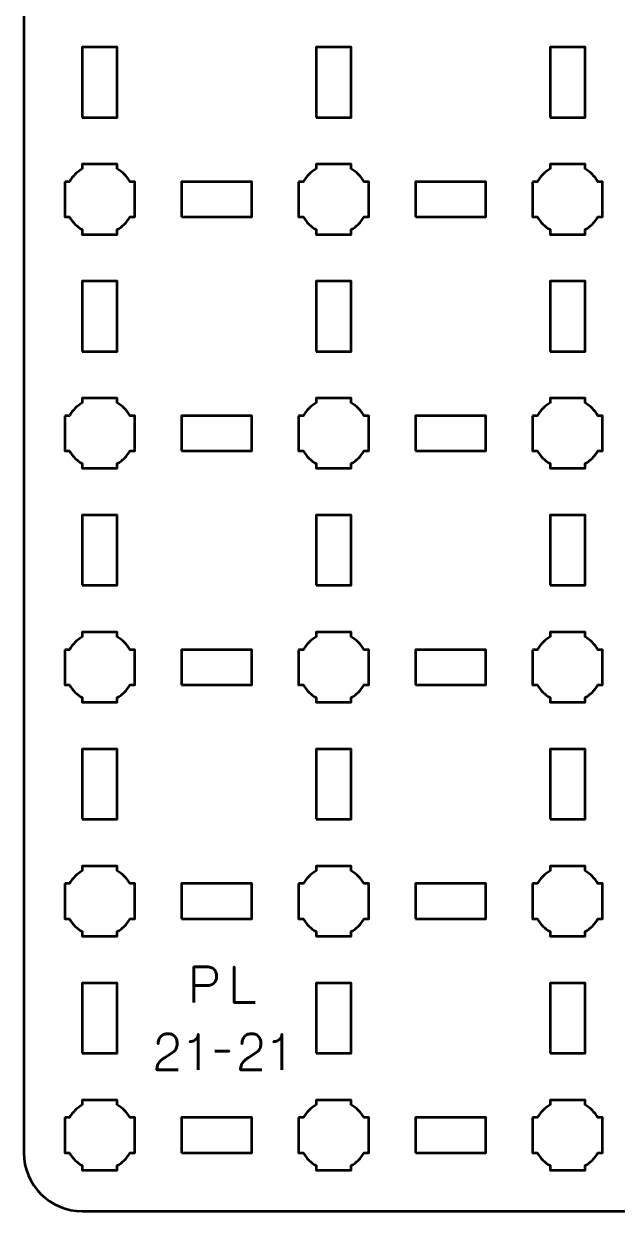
# Model space of a CAD drawing. Header units: centimetres. Extents: x -31.1 to 10.2, y -35.5 to 5.8.
# Drawn here: x -31.15 to -26.07, y -35.5 to -25.35 of the extents above; entities that cross this region are included whole.
import ezdxf

# ---------------------------------------------------------------- set-up
doc = ezdxf.new("R2010")
doc.units = ezdxf.units.CM
doc.header["$MEASUREMENT"] = 0
doc.layers.add('Layer 1', color=7, linetype='Continuous')

msp = doc.modelspace()

# ---------------------------------------------------------------- linework, layer by layer
at = {"layer": 'Layer 1', "color": 250, "lineweight": 53}
for points in [[(-30.65, -26.15), (-30.35, -26.15), (-30.35, -25.55), (-30.65, -25.55), (-30.65, -26.15)], [(-28.65, -26.15), (-28.35, -26.15), (-28.35, -25.55), (-28.65, -25.55), (-28.65, -26.15)], [(-26.65, -26.15), (-26.35, -26.15), (-26.35, -25.55), (-26.65, -25.55), (-26.65, -26.15)], [(-29.8, -27), (-29.2, -27), (-29.2, -26.7), (-29.8, -26.7), (-29.8, -27)], [(-27.8, -27), (-27.2, -27), (-27.2, -26.7), (-27.8, -26.7), (-27.8, -27)], [(-30.65, -28.15), (-30.35, -28.15), (-30.35, -27.55), (-30.65, -27.55), (-30.65, -28.15)], [(-28.65, -28.15), (-28.35, -28.15), (-28.35, -27.55), (-28.65, -27.55), (-28.65, -28.15)], [(-26.65, -28.15), (-26.35, -28.15), (-26.35, -27.55), (-26.65, -27.55), (-26.65, -28.15)], [(-29.8, -29), (-29.2, -29), (-29.2, -28.7), (-29.8, -28.7), (-29.8, -29)], [(-27.8, -29), (-27.2, -29), (-27.2, -28.7), (-27.8, -28.7), (-27.8, -29)], [(-30.65, -30.15), (-30.35, -30.15), (-30.35, -29.55), (-30.65, -29.55), (-30.65, -30.15)], [(-28.65, -30.15), (-28.35, -30.15), (-28.35, -29.55), (-28.65, -29.55), (-28.65, -30.15)], [(-26.65, -30.15), (-26.35, -30.15), (-26.35, -29.55), (-26.65, -29.55), (-26.65, -30.15)], [(-29.8, -31), (-29.2, -31), (-29.2, -30.7), (-29.8, -30.7), (-29.8, -31)], [(-27.8, -31), (-27.2, -31), (-27.2, -30.7), (-27.8, -30.7), (-27.8, -31)], [(-30.65, -32.15), (-30.35, -32.15), (-30.35, -31.55), (-30.65, -31.55), (-30.65, -32.15)], [(-28.65, -32.15), (-28.35, -32.15), (-28.35, -31.55), (-28.65, -31.55), (-28.65, -32.15)], [(-26.65, -32.15), (-26.35, -32.15), (-26.35, -31.55), (-26.65, -31.55), (-26.65, -32.15)], [(-29.8, -33), (-29.2, -33), (-29.2, -32.7), (-29.8, -32.7), (-29.8, -33)], [(-27.8, -33), (-27.2, -33), (-27.2, -32.7), (-27.8, -32.7), (-27.8, -33)], [(-30.65, -34.15), (-30.35, -34.15), (-30.35, -33.55), (-30.65, -33.55), (-30.65, -34.15)], [(-28.65, -34.15), (-28.35, -34.15), (-28.35, -33.55), (-28.65, -33.55), (-28.65, -34.15)], [(-26.65, -34.15), (-26.35, -34.15), (-26.35, -33.55), (-26.65, -33.55), (-26.65, -34.15)], [(-29.8, -35), (-29.2, -35), (-29.2, -34.7), (-29.8, -34.7), (-29.8, -35)], [(-27.8, -35), (-27.2, -35), (-27.2, -34.7), (-27.8, -34.7), (-27.8, -35)]]:
    msp.add_lwpolyline(points, close=True, dxfattribs=at)
msp.add_open_spline([(-31.15, -35), (-31.15, -35), (-31.15, 5.3), (-31.15, 5.3), (-31.15, 5.3), (-31.15, 5.57609), (-30.92609, 5.8), (-30.65, 5.8), (-30.65, 5.8), (-30.65, 5.8), (9.65, 5.8), (9.65, 5.8), (9.65, 5.8), (9.92609, 5.8), (10.15, 5.57609), (10.15, 5.3), (10.15, 5.3), (10.15, 5.3), (10.15, -35), (10.15, -35), (10.15, -35), (10.15, -35.27609), (9.92609, -35.5), (9.65, -35.5), (9.65, -35.5), (9.65, -35.5), (-30.65, -35.5), (-30.65, -35.5), (-30.65, -35.5), (-30.92609, -35.5), (-31.15, -35.27609), (-31.15, -35)], degree=3, knots=[0, 0, 0, 0, 0.125, 0.125, 0.125, 0.125, 0.25, 0.25, 0.25, 0.25, 0.375, 0.375, 0.375, 0.375, 0.5, 0.5, 0.5, 0.5, 0.625, 0.625, 0.625, 0.625, 0.75, 0.75, 0.75, 0.75, 0.875, 0.875, 0.875, 0.875, 1, 1, 1, 1], dxfattribs=at)
at = {"layer": 'Layer 1', "lineweight": 53}
for points in [[(-30.8, -26.7), (-30.8, -26.7), (-30.75985, -26.7), (-30.75985, -26.7), (-30.75985, -26.7), (-30.7335, -26.65447), (-30.69553, -26.6165), (-30.65, -26.59015), (-30.65, -26.59015), (-30.65, -26.59015), (-30.65, -26.55), (-30.65, -26.55), (-30.65, -26.55), (-30.65, -26.55), (-30.5, -26.55), (-30.5, -26.55), (-30.5, -26.55), (-30.5, -26.55), (-30.35, -26.55), (-30.35, -26.55), (-30.35, -26.55), (-30.35, -26.55), (-30.35, -26.59015), (-30.35, -26.59015), (-30.35, -26.59015), (-30.30447, -26.6165), (-30.2665, -26.65447), (-30.24015, -26.7), (-30.24015, -26.7), (-30.24015, -26.7), (-30.2, -26.7), (-30.2, -26.7), (-30.2, -26.7), (-30.2, -26.7), (-30.2, -26.85), (-30.2, -26.85), (-30.2, -26.85), (-30.2, -26.85), (-30.2, -27), (-30.2, -27), (-30.2, -27), (-30.2, -27), (-30.24015, -27), (-30.24015, -27), (-30.24015, -27), (-30.2665, -27.04553), (-30.30447, -27.0835), (-30.35, -27.10985), (-30.35, -27.10985), (-30.35, -27.10985), (-30.35, -27.15), (-30.35, -27.15), (-30.35, -27.15), (-30.35, -27.15), (-30.5, -27.15), (-30.5, -27.15), (-30.5, -27.15), (-30.5, -27.15), (-30.65, -27.15), (-30.65, -27.15), (-30.65, -27.15), (-30.65, -27.15), (-30.65, -27.10985), (-30.65, -27.10985), (-30.65, -27.10985), (-30.69553, -27.0835), (-30.7335, -27.04553), (-30.75985, -27), (-30.75985, -27), (-30.75985, -27), (-30.8, -27), (-30.8, -27), (-30.8, -27), (-30.8, -27), (-30.8, -26.85), (-30.8, -26.85), (-30.8, -26.85), (-30.8, -26.85), (-30.8, -26.7), (-30.8, -26.7)], [(-28.8, -26.7), (-28.8, -26.7), (-28.75985, -26.7), (-28.75985, -26.7), (-28.75985, -26.7), (-28.7335, -26.65447), (-28.69553, -26.6165), (-28.65, -26.59015), (-28.65, -26.59015), (-28.65, -26.59015), (-28.65, -26.55), (-28.65, -26.55), (-28.65, -26.55), (-28.65, -26.55), (-28.5, -26.55), (-28.5, -26.55), (-28.5, -26.55), (-28.5, -26.55), (-28.35, -26.55), (-28.35, -26.55), (-28.35, -26.55), (-28.35, -26.55), (-28.35, -26.59015), (-28.35, -26.59015), (-28.35, -26.59015), (-28.30447, -26.6165), (-28.2665, -26.65447), (-28.24015, -26.7), (-28.24015, -26.7), (-28.24015, -26.7), (-28.2, -26.7), (-28.2, -26.7), (-28.2, -26.7), (-28.2, -26.7), (-28.2, -26.85), (-28.2, -26.85), (-28.2, -26.85), (-28.2, -26.85), (-28.2, -27), (-28.2, -27), (-28.2, -27), (-28.2, -27), (-28.24015, -27), (-28.24015, -27), (-28.24015, -27), (-28.2665, -27.04553), (-28.30447, -27.0835), (-28.35, -27.10985), (-28.35, -27.10985), (-28.35, -27.10985), (-28.35, -27.15), (-28.35, -27.15), (-28.35, -27.15), (-28.35, -27.15), (-28.5, -27.15), (-28.5, -27.15), (-28.5, -27.15), (-28.5, -27.15), (-28.65, -27.15), (-28.65, -27.15), (-28.65, -27.15), (-28.65, -27.15), (-28.65, -27.10985), (-28.65, -27.10985), (-28.65, -27.10985), (-28.69553, -27.0835), (-28.7335, -27.04553), (-28.75985, -27), (-28.75985, -27), (-28.75985, -27), (-28.8, -27), (-28.8, -27), (-28.8, -27), (-28.8, -27), (-28.8, -26.85), (-28.8, -26.85), (-28.8, -26.85), (-28.8, -26.85), (-28.8, -26.7), (-28.8, -26.7)], [(-26.8, -26.7), (-26.8, -26.7), (-26.75985, -26.7), (-26.75985, -26.7), (-26.75985, -26.7), (-26.7335, -26.65447), (-26.69553, -26.6165), (-26.65, -26.59015), (-26.65, -26.59015), (-26.65, -26.59015), (-26.65, -26.55), (-26.65, -26.55), (-26.65, -26.55), (-26.65, -26.55), (-26.5, -26.55), (-26.5, -26.55), (-26.5, -26.55), (-26.5, -26.55), (-26.35, -26.55), (-26.35, -26.55), (-26.35, -26.55), (-26.35, -26.55), (-26.35, -26.59015), (-26.35, -26.59015), (-26.35, -26.59015), (-26.30447, -26.6165), (-26.2665, -26.65447), (-26.24015, -26.7), (-26.24015, -26.7), (-26.24015, -26.7), (-26.2, -26.7), (-26.2, -26.7), (-26.2, -26.7), (-26.2, -26.7), (-26.2, -26.85), (-26.2, -26.85), (-26.2, -26.85), (-26.2, -26.85), (-26.2, -27), (-26.2, -27), (-26.2, -27), (-26.2, -27), (-26.24015, -27), (-26.24015, -27), (-26.24015, -27), (-26.2665, -27.04553), (-26.30447, -27.0835), (-26.35, -27.10985), (-26.35, -27.10985), (-26.35, -27.10985), (-26.35, -27.15), (-26.35, -27.15), (-26.35, -27.15), (-26.35, -27.15), (-26.5, -27.15), (-26.5, -27.15), (-26.5, -27.15), (-26.5, -27.15), (-26.65, -27.15), (-26.65, -27.15), (-26.65, -27.15), (-26.65, -27.15), (-26.65, -27.10985), (-26.65, -27.10985), (-26.65, -27.10985), (-26.69553, -27.0835), (-26.7335, -27.04553), (-26.75985, -27), (-26.75985, -27), (-26.75985, -27), (-26.8, -27), (-26.8, -27), (-26.8, -27), (-26.8, -27), (-26.8, -26.85), (-26.8, -26.85), (-26.8, -26.85), (-26.8, -26.85), (-26.8, -26.7), (-26.8, -26.7)], [(-30.8, -28.7), (-30.8, -28.7), (-30.75985, -28.7), (-30.75985, -28.7), (-30.75985, -28.7), (-30.7335, -28.65447), (-30.69553, -28.6165), (-30.65, -28.59015), (-30.65, -28.59015), (-30.65, -28.59015), (-30.65, -28.55), (-30.65, -28.55), (-30.65, -28.55), (-30.65, -28.55), (-30.5, -28.55), (-30.5, -28.55), (-30.5, -28.55), (-30.5, -28.55), (-30.35, -28.55), (-30.35, -28.55), (-30.35, -28.55), (-30.35, -28.55), (-30.35, -28.59015), (-30.35, -28.59015), (-30.35, -28.59015), (-30.30447, -28.6165), (-30.2665, -28.65447), (-30.24015, -28.7), (-30.24015, -28.7), (-30.24015, -28.7), (-30.2, -28.7), (-30.2, -28.7), (-30.2, -28.7), (-30.2, -28.7), (-30.2, -28.85), (-30.2, -28.85), (-30.2, -28.85), (-30.2, -28.85), (-30.2, -29), (-30.2, -29), (-30.2, -29), (-30.2, -29), (-30.24015, -29), (-30.24015, -29), (-30.24015, -29), (-30.2665, -29.04553), (-30.30447, -29.0835), (-30.35, -29.10985), (-30.35, -29.10985), (-30.35, -29.10985), (-30.35, -29.15), (-30.35, -29.15), (-30.35, -29.15), (-30.35, -29.15), (-30.5, -29.15), (-30.5, -29.15), (-30.5, -29.15), (-30.5, -29.15), (-30.65, -29.15), (-30.65, -29.15), (-30.65, -29.15), (-30.65, -29.15), (-30.65, -29.10985), (-30.65, -29.10985), (-30.65, -29.10985), (-30.69553, -29.0835), (-30.7335, -29.04553), (-30.75985, -29), (-30.75985, -29), (-30.75985, -29), (-30.8, -29), (-30.8, -29), (-30.8, -29), (-30.8, -29), (-30.8, -28.85), (-30.8, -28.85), (-30.8, -28.85), (-30.8, -28.85), (-30.8, -28.7), (-30.8, -28.7)], [(-28.8, -28.7), (-28.8, -28.7), (-28.75985, -28.7), (-28.75985, -28.7), (-28.75985, -28.7), (-28.7335, -28.65447), (-28.69553, -28.6165), (-28.65, -28.59015), (-28.65, -28.59015), (-28.65, -28.59015), (-28.65, -28.55), (-28.65, -28.55), (-28.65, -28.55), (-28.65, -28.55), (-28.5, -28.55), (-28.5, -28.55), (-28.5, -28.55), (-28.5, -28.55), (-28.35, -28.55), (-28.35, -28.55), (-28.35, -28.55), (-28.35, -28.55), (-28.35, -28.59015), (-28.35, -28.59015), (-28.35, -28.59015), (-28.30447, -28.6165), (-28.2665, -28.65447), (-28.24015, -28.7), (-28.24015, -28.7), (-28.24015, -28.7), (-28.2, -28.7), (-28.2, -28.7), (-28.2, -28.7), (-28.2, -28.7), (-28.2, -28.85), (-28.2, -28.85), (-28.2, -28.85), (-28.2, -28.85), (-28.2, -29), (-28.2, -29), (-28.2, -29), (-28.2, -29), (-28.24015, -29), (-28.24015, -29), (-28.24015, -29), (-28.2665, -29.04553), (-28.30447, -29.0835), (-28.35, -29.10985), (-28.35, -29.10985), (-28.35, -29.10985), (-28.35, -29.15), (-28.35, -29.15), (-28.35, -29.15), (-28.35, -29.15), (-28.5, -29.15), (-28.5, -29.15), (-28.5, -29.15), (-28.5, -29.15), (-28.65, -29.15), (-28.65, -29.15), (-28.65, -29.15), (-28.65, -29.15), (-28.65, -29.10985), (-28.65, -29.10985), (-28.65, -29.10985), (-28.69553, -29.0835), (-28.7335, -29.04553), (-28.75985, -29), (-28.75985, -29), (-28.75985, -29), (-28.8, -29), (-28.8, -29), (-28.8, -29), (-28.8, -29), (-28.8, -28.85), (-28.8, -28.85), (-28.8, -28.85), (-28.8, -28.85), (-28.8, -28.7), (-28.8, -28.7)], [(-26.8, -28.7), (-26.8, -28.7), (-26.75985, -28.7), (-26.75985, -28.7), (-26.75985, -28.7), (-26.7335, -28.65447), (-26.69553, -28.6165), (-26.65, -28.59015), (-26.65, -28.59015), (-26.65, -28.59015), (-26.65, -28.55), (-26.65, -28.55), (-26.65, -28.55), (-26.65, -28.55), (-26.5, -28.55), (-26.5, -28.55), (-26.5, -28.55), (-26.5, -28.55), (-26.35, -28.55), (-26.35, -28.55), (-26.35, -28.55), (-26.35, -28.55), (-26.35, -28.59015), (-26.35, -28.59015), (-26.35, -28.59015), (-26.30447, -28.6165), (-26.2665, -28.65447), (-26.24015, -28.7), (-26.24015, -28.7), (-26.24015, -28.7), (-26.2, -28.7), (-26.2, -28.7), (-26.2, -28.7), (-26.2, -28.7), (-26.2, -28.85), (-26.2, -28.85), (-26.2, -28.85), (-26.2, -28.85), (-26.2, -29), (-26.2, -29), (-26.2, -29), (-26.2, -29), (-26.24015, -29), (-26.24015, -29), (-26.24015, -29), (-26.2665, -29.04553), (-26.30447, -29.0835), (-26.35, -29.10985), (-26.35, -29.10985), (-26.35, -29.10985), (-26.35, -29.15), (-26.35, -29.15), (-26.35, -29.15), (-26.35, -29.15), (-26.5, -29.15), (-26.5, -29.15), (-26.5, -29.15), (-26.5, -29.15), (-26.65, -29.15), (-26.65, -29.15), (-26.65, -29.15), (-26.65, -29.15), (-26.65, -29.10985), (-26.65, -29.10985), (-26.65, -29.10985), (-26.69553, -29.0835), (-26.7335, -29.04553), (-26.75985, -29), (-26.75985, -29), (-26.75985, -29), (-26.8, -29), (-26.8, -29), (-26.8, -29), (-26.8, -29), (-26.8, -28.85), (-26.8, -28.85), (-26.8, -28.85), (-26.8, -28.85), (-26.8, -28.7), (-26.8, -28.7)], [(-30.8, -30.7), (-30.8, -30.7), (-30.75985, -30.7), (-30.75985, -30.7), (-30.75985, -30.7), (-30.7335, -30.65447), (-30.69553, -30.6165), (-30.65, -30.59015), (-30.65, -30.59015), (-30.65, -30.59015), (-30.65, -30.55), (-30.65, -30.55), (-30.65, -30.55), (-30.65, -30.55), (-30.5, -30.55), (-30.5, -30.55), (-30.5, -30.55), (-30.5, -30.55), (-30.35, -30.55), (-30.35, -30.55), (-30.35, -30.55), (-30.35, -30.55), (-30.35, -30.59015), (-30.35, -30.59015), (-30.35, -30.59015), (-30.30447, -30.6165), (-30.2665, -30.65447), (-30.24015, -30.7), (-30.24015, -30.7), (-30.24015, -30.7), (-30.2, -30.7), (-30.2, -30.7), (-30.2, -30.7), (-30.2, -30.7), (-30.2, -30.85), (-30.2, -30.85), (-30.2, -30.85), (-30.2, -30.85), (-30.2, -31), (-30.2, -31), (-30.2, -31), (-30.2, -31), (-30.24015, -31), (-30.24015, -31), (-30.24015, -31), (-30.2665, -31.04553), (-30.30447, -31.0835), (-30.35, -31.10985), (-30.35, -31.10985), (-30.35, -31.10985), (-30.35, -31.15), (-30.35, -31.15), (-30.35, -31.15), (-30.35, -31.15), (-30.5, -31.15), (-30.5, -31.15), (-30.5, -31.15), (-30.5, -31.15), (-30.65, -31.15), (-30.65, -31.15), (-30.65, -31.15), (-30.65, -31.15), (-30.65, -31.10985), (-30.65, -31.10985), (-30.65, -31.10985), (-30.69553, -31.0835), (-30.7335, -31.04553), (-30.75985, -31), (-30.75985, -31), (-30.75985, -31), (-30.8, -31), (-30.8, -31), (-30.8, -31), (-30.8, -31), (-30.8, -30.85), (-30.8, -30.85), (-30.8, -30.85), (-30.8, -30.85), (-30.8, -30.7), (-30.8, -30.7)], [(-28.8, -30.7), (-28.8, -30.7), (-28.75985, -30.7), (-28.75985, -30.7), (-28.75985, -30.7), (-28.7335, -30.65447), (-28.69553, -30.6165), (-28.65, -30.59015), (-28.65, -30.59015), (-28.65, -30.59015), (-28.65, -30.55), (-28.65, -30.55), (-28.65, -30.55), (-28.65, -30.55), (-28.5, -30.55), (-28.5, -30.55), (-28.5, -30.55), (-28.5, -30.55), (-28.35, -30.55), (-28.35, -30.55), (-28.35, -30.55), (-28.35, -30.55), (-28.35, -30.59015), (-28.35, -30.59015), (-28.35, -30.59015), (-28.30447, -30.6165), (-28.2665, -30.65447), (-28.24015, -30.7), (-28.24015, -30.7), (-28.24015, -30.7), (-28.2, -30.7), (-28.2, -30.7), (-28.2, -30.7), (-28.2, -30.7), (-28.2, -30.85), (-28.2, -30.85), (-28.2, -30.85), (-28.2, -30.85), (-28.2, -31), (-28.2, -31), (-28.2, -31), (-28.2, -31), (-28.24015, -31), (-28.24015, -31), (-28.24015, -31), (-28.2665, -31.04553), (-28.30447, -31.0835), (-28.35, -31.10985), (-28.35, -31.10985), (-28.35, -31.10985), (-28.35, -31.15), (-28.35, -31.15), (-28.35, -31.15), (-28.35, -31.15), (-28.5, -31.15), (-28.5, -31.15), (-28.5, -31.15), (-28.5, -31.15), (-28.65, -31.15), (-28.65, -31.15), (-28.65, -31.15), (-28.65, -31.15), (-28.65, -31.10985), (-28.65, -31.10985), (-28.65, -31.10985), (-28.69553, -31.0835), (-28.7335, -31.04553), (-28.75985, -31), (-28.75985, -31), (-28.75985, -31), (-28.8, -31), (-28.8, -31), (-28.8, -31), (-28.8, -31), (-28.8, -30.85), (-28.8, -30.85), (-28.8, -30.85), (-28.8, -30.85), (-28.8, -30.7), (-28.8, -30.7)], [(-26.8, -30.7), (-26.8, -30.7), (-26.75985, -30.7), (-26.75985, -30.7), (-26.75985, -30.7), (-26.7335, -30.65447), (-26.69553, -30.6165), (-26.65, -30.59015), (-26.65, -30.59015), (-26.65, -30.59015), (-26.65, -30.55), (-26.65, -30.55), (-26.65, -30.55), (-26.65, -30.55), (-26.5, -30.55), (-26.5, -30.55), (-26.5, -30.55), (-26.5, -30.55), (-26.35, -30.55), (-26.35, -30.55), (-26.35, -30.55), (-26.35, -30.55), (-26.35, -30.59015), (-26.35, -30.59015), (-26.35, -30.59015), (-26.30447, -30.6165), (-26.2665, -30.65447), (-26.24015, -30.7), (-26.24015, -30.7), (-26.24015, -30.7), (-26.2, -30.7), (-26.2, -30.7), (-26.2, -30.7), (-26.2, -30.7), (-26.2, -30.85), (-26.2, -30.85), (-26.2, -30.85), (-26.2, -30.85), (-26.2, -31), (-26.2, -31), (-26.2, -31), (-26.2, -31), (-26.24015, -31), (-26.24015, -31), (-26.24015, -31), (-26.2665, -31.04553), (-26.30447, -31.0835), (-26.35, -31.10985), (-26.35, -31.10985), (-26.35, -31.10985), (-26.35, -31.15), (-26.35, -31.15), (-26.35, -31.15), (-26.35, -31.15), (-26.5, -31.15), (-26.5, -31.15), (-26.5, -31.15), (-26.5, -31.15), (-26.65, -31.15), (-26.65, -31.15), (-26.65, -31.15), (-26.65, -31.15), (-26.65, -31.10985), (-26.65, -31.10985), (-26.65, -31.10985), (-26.69553, -31.0835), (-26.7335, -31.04553), (-26.75985, -31), (-26.75985, -31), (-26.75985, -31), (-26.8, -31), (-26.8, -31), (-26.8, -31), (-26.8, -31), (-26.8, -30.85), (-26.8, -30.85), (-26.8, -30.85), (-26.8, -30.85), (-26.8, -30.7), (-26.8, -30.7)], [(-30.8, -32.7), (-30.8, -32.7), (-30.75985, -32.7), (-30.75985, -32.7), (-30.75985, -32.7), (-30.7335, -32.65447), (-30.69553, -32.6165), (-30.65, -32.59015), (-30.65, -32.59015), (-30.65, -32.59015), (-30.65, -32.55), (-30.65, -32.55), (-30.65, -32.55), (-30.65, -32.55), (-30.5, -32.55), (-30.5, -32.55), (-30.5, -32.55), (-30.5, -32.55), (-30.35, -32.55), (-30.35, -32.55), (-30.35, -32.55), (-30.35, -32.55), (-30.35, -32.59015), (-30.35, -32.59015), (-30.35, -32.59015), (-30.30447, -32.6165), (-30.2665, -32.65447), (-30.24015, -32.7), (-30.24015, -32.7), (-30.24015, -32.7), (-30.2, -32.7), (-30.2, -32.7), (-30.2, -32.7), (-30.2, -32.7), (-30.2, -32.85), (-30.2, -32.85), (-30.2, -32.85), (-30.2, -32.85), (-30.2, -33), (-30.2, -33), (-30.2, -33), (-30.2, -33), (-30.24015, -33), (-30.24015, -33), (-30.24015, -33), (-30.2665, -33.04553), (-30.30447, -33.0835), (-30.35, -33.10985), (-30.35, -33.10985), (-30.35, -33.10985), (-30.35, -33.15), (-30.35, -33.15), (-30.35, -33.15), (-30.35, -33.15), (-30.5, -33.15), (-30.5, -33.15), (-30.5, -33.15), (-30.5, -33.15), (-30.65, -33.15), (-30.65, -33.15), (-30.65, -33.15), (-30.65, -33.15), (-30.65, -33.10985), (-30.65, -33.10985), (-30.65, -33.10985), (-30.69553, -33.0835), (-30.7335, -33.04553), (-30.75985, -33), (-30.75985, -33), (-30.75985, -33), (-30.8, -33), (-30.8, -33), (-30.8, -33), (-30.8, -33), (-30.8, -32.85), (-30.8, -32.85), (-30.8, -32.85), (-30.8, -32.85), (-30.8, -32.7), (-30.8, -32.7)], [(-28.8, -32.7), (-28.8, -32.7), (-28.75985, -32.7), (-28.75985, -32.7), (-28.75985, -32.7), (-28.7335, -32.65447), (-28.69553, -32.6165), (-28.65, -32.59015), (-28.65, -32.59015), (-28.65, -32.59015), (-28.65, -32.55), (-28.65, -32.55), (-28.65, -32.55), (-28.65, -32.55), (-28.5, -32.55), (-28.5, -32.55), (-28.5, -32.55), (-28.5, -32.55), (-28.35, -32.55), (-28.35, -32.55), (-28.35, -32.55), (-28.35, -32.55), (-28.35, -32.59015), (-28.35, -32.59015), (-28.35, -32.59015), (-28.30447, -32.6165), (-28.2665, -32.65447), (-28.24015, -32.7), (-28.24015, -32.7), (-28.24015, -32.7), (-28.2, -32.7), (-28.2, -32.7), (-28.2, -32.7), (-28.2, -32.7), (-28.2, -32.85), (-28.2, -32.85), (-28.2, -32.85), (-28.2, -32.85), (-28.2, -33), (-28.2, -33), (-28.2, -33), (-28.2, -33), (-28.24015, -33), (-28.24015, -33), (-28.24015, -33), (-28.2665, -33.04553), (-28.30447, -33.0835), (-28.35, -33.10985), (-28.35, -33.10985), (-28.35, -33.10985), (-28.35, -33.15), (-28.35, -33.15), (-28.35, -33.15), (-28.35, -33.15), (-28.5, -33.15), (-28.5, -33.15), (-28.5, -33.15), (-28.5, -33.15), (-28.65, -33.15), (-28.65, -33.15), (-28.65, -33.15), (-28.65, -33.15), (-28.65, -33.10985), (-28.65, -33.10985), (-28.65, -33.10985), (-28.69553, -33.0835), (-28.7335, -33.04553), (-28.75985, -33), (-28.75985, -33), (-28.75985, -33), (-28.8, -33), (-28.8, -33), (-28.8, -33), (-28.8, -33), (-28.8, -32.85), (-28.8, -32.85), (-28.8, -32.85), (-28.8, -32.85), (-28.8, -32.7), (-28.8, -32.7)], [(-26.8, -32.7), (-26.8, -32.7), (-26.75985, -32.7), (-26.75985, -32.7), (-26.75985, -32.7), (-26.7335, -32.65447), (-26.69553, -32.6165), (-26.65, -32.59015), (-26.65, -32.59015), (-26.65, -32.59015), (-26.65, -32.55), (-26.65, -32.55), (-26.65, -32.55), (-26.65, -32.55), (-26.5, -32.55), (-26.5, -32.55), (-26.5, -32.55), (-26.5, -32.55), (-26.35, -32.55), (-26.35, -32.55), (-26.35, -32.55), (-26.35, -32.55), (-26.35, -32.59015), (-26.35, -32.59015), (-26.35, -32.59015), (-26.30447, -32.6165), (-26.2665, -32.65447), (-26.24015, -32.7), (-26.24015, -32.7), (-26.24015, -32.7), (-26.2, -32.7), (-26.2, -32.7), (-26.2, -32.7), (-26.2, -32.7), (-26.2, -32.85), (-26.2, -32.85), (-26.2, -32.85), (-26.2, -32.85), (-26.2, -33), (-26.2, -33), (-26.2, -33), (-26.2, -33), (-26.24015, -33), (-26.24015, -33), (-26.24015, -33), (-26.2665, -33.04553), (-26.30447, -33.0835), (-26.35, -33.10985), (-26.35, -33.10985), (-26.35, -33.10985), (-26.35, -33.15), (-26.35, -33.15), (-26.35, -33.15), (-26.35, -33.15), (-26.5, -33.15), (-26.5, -33.15), (-26.5, -33.15), (-26.5, -33.15), (-26.65, -33.15), (-26.65, -33.15), (-26.65, -33.15), (-26.65, -33.15), (-26.65, -33.10985), (-26.65, -33.10985), (-26.65, -33.10985), (-26.69553, -33.0835), (-26.7335, -33.04553), (-26.75985, -33), (-26.75985, -33), (-26.75985, -33), (-26.8, -33), (-26.8, -33), (-26.8, -33), (-26.8, -33), (-26.8, -32.85), (-26.8, -32.85), (-26.8, -32.85), (-26.8, -32.85), (-26.8, -32.7), (-26.8, -32.7)], [(-30.8, -34.7), (-30.8, -34.7), (-30.75985, -34.7), (-30.75985, -34.7), (-30.75985, -34.7), (-30.7335, -34.65447), (-30.69553, -34.6165), (-30.65, -34.59015), (-30.65, -34.59015), (-30.65, -34.59015), (-30.65, -34.55), (-30.65, -34.55), (-30.65, -34.55), (-30.65, -34.55), (-30.5, -34.55), (-30.5, -34.55), (-30.5, -34.55), (-30.5, -34.55), (-30.35, -34.55), (-30.35, -34.55), (-30.35, -34.55), (-30.35, -34.55), (-30.35, -34.59015), (-30.35, -34.59015), (-30.35, -34.59015), (-30.30447, -34.6165), (-30.2665, -34.65447), (-30.24015, -34.7), (-30.24015, -34.7), (-30.24015, -34.7), (-30.2, -34.7), (-30.2, -34.7), (-30.2, -34.7), (-30.2, -34.7), (-30.2, -34.85), (-30.2, -34.85), (-30.2, -34.85), (-30.2, -34.85), (-30.2, -35), (-30.2, -35), (-30.2, -35), (-30.2, -35), (-30.24015, -35), (-30.24015, -35), (-30.24015, -35), (-30.2665, -35.04553), (-30.30447, -35.0835), (-30.35, -35.10985), (-30.35, -35.10985), (-30.35, -35.10985), (-30.35, -35.15), (-30.35, -35.15), (-30.35, -35.15), (-30.35, -35.15), (-30.5, -35.15), (-30.5, -35.15), (-30.5, -35.15), (-30.5, -35.15), (-30.65, -35.15), (-30.65, -35.15), (-30.65, -35.15), (-30.65, -35.15), (-30.65, -35.10985), (-30.65, -35.10985), (-30.65, -35.10985), (-30.69553, -35.0835), (-30.7335, -35.04553), (-30.75985, -35), (-30.75985, -35), (-30.75985, -35), (-30.8, -35), (-30.8, -35), (-30.8, -35), (-30.8, -35), (-30.8, -34.85), (-30.8, -34.85), (-30.8, -34.85), (-30.8, -34.85), (-30.8, -34.7), (-30.8, -34.7)], [(-28.8, -34.7), (-28.8, -34.7), (-28.75985, -34.7), (-28.75985, -34.7), (-28.75985, -34.7), (-28.7335, -34.65447), (-28.69553, -34.6165), (-28.65, -34.59015), (-28.65, -34.59015), (-28.65, -34.59015), (-28.65, -34.55), (-28.65, -34.55), (-28.65, -34.55), (-28.65, -34.55), (-28.5, -34.55), (-28.5, -34.55), (-28.5, -34.55), (-28.5, -34.55), (-28.35, -34.55), (-28.35, -34.55), (-28.35, -34.55), (-28.35, -34.55), (-28.35, -34.59015), (-28.35, -34.59015), (-28.35, -34.59015), (-28.30447, -34.6165), (-28.2665, -34.65447), (-28.24015, -34.7), (-28.24015, -34.7), (-28.24015, -34.7), (-28.2, -34.7), (-28.2, -34.7), (-28.2, -34.7), (-28.2, -34.7), (-28.2, -34.85), (-28.2, -34.85), (-28.2, -34.85), (-28.2, -34.85), (-28.2, -35), (-28.2, -35), (-28.2, -35), (-28.2, -35), (-28.24015, -35), (-28.24015, -35), (-28.24015, -35), (-28.2665, -35.04553), (-28.30447, -35.0835), (-28.35, -35.10985), (-28.35, -35.10985), (-28.35, -35.10985), (-28.35, -35.15), (-28.35, -35.15), (-28.35, -35.15), (-28.35, -35.15), (-28.5, -35.15), (-28.5, -35.15), (-28.5, -35.15), (-28.5, -35.15), (-28.65, -35.15), (-28.65, -35.15), (-28.65, -35.15), (-28.65, -35.15), (-28.65, -35.10985), (-28.65, -35.10985), (-28.65, -35.10985), (-28.69553, -35.0835), (-28.7335, -35.04553), (-28.75985, -35), (-28.75985, -35), (-28.75985, -35), (-28.8, -35), (-28.8, -35), (-28.8, -35), (-28.8, -35), (-28.8, -34.85), (-28.8, -34.85), (-28.8, -34.85), (-28.8, -34.85), (-28.8, -34.7), (-28.8, -34.7)], [(-26.8, -34.7), (-26.8, -34.7), (-26.75985, -34.7), (-26.75985, -34.7), (-26.75985, -34.7), (-26.7335, -34.65447), (-26.69553, -34.6165), (-26.65, -34.59015), (-26.65, -34.59015), (-26.65, -34.59015), (-26.65, -34.55), (-26.65, -34.55), (-26.65, -34.55), (-26.65, -34.55), (-26.5, -34.55), (-26.5, -34.55), (-26.5, -34.55), (-26.5, -34.55), (-26.35, -34.55), (-26.35, -34.55), (-26.35, -34.55), (-26.35, -34.55), (-26.35, -34.59015), (-26.35, -34.59015), (-26.35, -34.59015), (-26.30447, -34.6165), (-26.2665, -34.65447), (-26.24015, -34.7), (-26.24015, -34.7), (-26.24015, -34.7), (-26.2, -34.7), (-26.2, -34.7), (-26.2, -34.7), (-26.2, -34.7), (-26.2, -34.85), (-26.2, -34.85), (-26.2, -34.85), (-26.2, -34.85), (-26.2, -35), (-26.2, -35), (-26.2, -35), (-26.2, -35), (-26.24015, -35), (-26.24015, -35), (-26.24015, -35), (-26.2665, -35.04553), (-26.30447, -35.0835), (-26.35, -35.10985), (-26.35, -35.10985), (-26.35, -35.10985), (-26.35, -35.15), (-26.35, -35.15), (-26.35, -35.15), (-26.35, -35.15), (-26.5, -35.15), (-26.5, -35.15), (-26.5, -35.15), (-26.5, -35.15), (-26.65, -35.15), (-26.65, -35.15), (-26.65, -35.15), (-26.65, -35.15), (-26.65, -35.10985), (-26.65, -35.10985), (-26.65, -35.10985), (-26.69553, -35.0835), (-26.7335, -35.04553), (-26.75985, -35), (-26.75985, -35), (-26.75985, -35), (-26.8, -35), (-26.8, -35), (-26.8, -35), (-26.8, -35), (-26.8, -34.85), (-26.8, -34.85), (-26.8, -34.85), (-26.8, -34.85), (-26.8, -34.7), (-26.8, -34.7)]]:
    msp.add_open_spline(points, degree=3, knots=[0, 0, 0, 0, 0.05, 0.05, 0.05, 0.05, 0.1, 0.1, 0.1, 0.1, 0.15, 0.15, 0.15, 0.15, 0.2, 0.2, 0.2, 0.2, 0.25, 0.25, 0.25, 0.25, 0.3, 0.3, 0.3, 0.3, 0.35, 0.35, 0.35, 0.35, 0.4, 0.4, 0.4, 0.4, 0.45, 0.45, 0.45, 0.45, 0.5, 0.5, 0.5, 0.5, 0.55, 0.55, 0.55, 0.55, 0.6, 0.6, 0.6, 0.6, 0.65, 0.65, 0.65, 0.65, 0.7, 0.7, 0.7, 0.7, 0.75, 0.75, 0.75, 0.75, 0.8, 0.8, 0.8, 0.8, 0.85, 0.85, 0.85, 0.85, 0.9, 0.9, 0.9, 0.9, 0.95, 0.95, 0.95, 0.95, 1, 1, 1, 1], dxfattribs=at)
at = {"layer": 'Layer 1', "color": 5, "lineweight": 53}
for points, knots in [([(-29.69642, -33.71494), (-29.69642, -33.71494), (-29.69642, -33.40972), (-29.69642, -33.40972), (-29.69642, -33.40972), (-29.69642, -33.40972), (-29.59905, -33.40972), (-29.59905, -33.40972), (-29.59905, -33.40972), (-29.57958, -33.40979), (-29.56357, -33.41198), (-29.55094, -33.41621), (-29.55094, -33.41621), (-29.53838, -33.42037), (-29.5285, -33.42616), (-29.52137, -33.4335), (-29.52137, -33.4335), (-29.51425, -33.44076), (-29.50917, -33.44909), (-29.50606, -33.45847), (-29.50606, -33.45847), (-29.50303, -33.46786), (-29.50127, -33.47766), (-29.50084, -33.48804), (-29.50084, -33.48804), (-29.50035, -33.49841), (-29.50155, -33.50857), (-29.50437, -33.51844), (-29.50437, -33.51844), (-29.50726, -33.52832), (-29.51213, -33.53728), (-29.51912, -33.54533), (-29.51912, -33.54533), (-29.52603, -33.55337), (-29.53541, -33.55979), (-29.5472, -33.56452), (-29.5472, -33.56452), (-29.55898, -33.56931), (-29.57358, -33.57171), (-29.59101, -33.57185), (-29.59101, -33.57185), (-29.59101, -33.57185), (-29.69642, -33.57185), (-29.69642, -33.57185), (-29.69642, -33.57185), (-29.69642, -33.57185), (-29.59101, -33.57185), (-29.59101, -33.57185), (-29.59101, -33.57185), (-29.57394, -33.57171), (-29.55947, -33.56931), (-29.54776, -33.56452), (-29.54776, -33.56452), (-29.53598, -33.55979), (-29.52659, -33.55337), (-29.51954, -33.54533), (-29.51954, -33.54533), (-29.51255, -33.53728), (-29.50754, -33.52832), (-29.50458, -33.51844), (-29.50458, -33.51844), (-29.50162, -33.50857), (-29.50035, -33.49841), (-29.50084, -33.48804), (-29.50084, -33.48804), (-29.50127, -33.47766), (-29.50303, -33.46786), (-29.5062, -33.45847), (-29.5062, -33.45847), (-29.50931, -33.44909), (-29.51453, -33.44076), (-29.52166, -33.4335), (-29.52166, -33.4335), (-29.52885, -33.42616), (-29.53873, -33.42037), (-29.55129, -33.41621), (-29.55129, -33.41621), (-29.56392, -33.41198), (-29.57979, -33.40979), (-29.59905, -33.40972), (-29.59905, -33.40972), (-29.59905, -33.40972), (-29.69642, -33.40972), (-29.69642, -33.40972), (-29.69642, -33.40972), (-29.69642, -33.40972), (-29.69642, -33.71494), (-29.69642, -33.71494)], [0, 0, 0, 0, 0.04545455, 0.04545455, 0.04545455, 0.04545455, 0.09090909, 0.09090909, 0.09090909, 0.09090909, 0.13636364, 0.13636364, 0.13636364, 0.13636364, 0.18181818, 0.18181818, 0.18181818, 0.18181818, 0.22727273, 0.22727273, 0.22727273, 0.22727273, 0.27272727, 0.27272727, 0.27272727, 0.27272727, 0.31818182, 0.31818182, 0.31818182, 0.31818182, 0.36363636, 0.36363636, 0.36363636, 0.36363636, 0.40909091, 0.40909091, 0.40909091, 0.40909091, 0.45454545, 0.45454545, 0.45454545, 0.45454545, 0.5, 0.5, 0.5, 0.5, 0.54545455, 0.54545455, 0.54545455, 0.54545455, 0.59090909, 0.59090909, 0.59090909, 0.59090909, 0.63636364, 0.63636364, 0.63636364, 0.63636364, 0.68181818, 0.68181818, 0.68181818, 0.68181818, 0.72727273, 0.72727273, 0.72727273, 0.72727273, 0.77272727, 0.77272727, 0.77272727, 0.77272727, 0.81818182, 0.81818182, 0.81818182, 0.81818182, 0.86363636, 0.86363636, 0.86363636, 0.86363636, 0.90909091, 0.90909091, 0.90909091, 0.90909091, 0.95454545, 0.95454545, 0.95454545, 0.95454545, 1, 1, 1, 1]), ([(-29.17192, -33.71494), (-29.17192, -33.71494), (-29.35014, -33.71494), (-29.35014, -33.71494), (-29.35014, -33.71494), (-29.35014, -33.71494), (-29.35014, -33.40972), (-29.35014, -33.40972), (-29.35014, -33.40972), (-29.35014, -33.40972), (-29.35014, -33.71494), (-29.35014, -33.71494), (-29.35014, -33.71494), (-29.35014, -33.71494), (-29.17192, -33.71494), (-29.17192, -33.71494)], [0, 0, 0, 0, 0.25, 0.25, 0.25, 0.25, 0.5, 0.5, 0.5, 0.5, 0.75, 0.75, 0.75, 0.75, 1, 1, 1, 1]), ([(-29.83019, -34.29025), (-29.83019, -34.29025), (-30.0118, -34.29025), (-30.0118, -34.29025), (-30.0118, -34.29025), (-30.01145, -34.27797), (-30.0099, -34.26711), (-30.00728, -34.25779), (-30.00728, -34.25779), (-30.0046, -34.24848), (-30.00101, -34.2403), (-29.99656, -34.23324), (-29.99656, -34.23324), (-29.99204, -34.22619), (-29.98689, -34.21991), (-29.98104, -34.2144), (-29.98104, -34.2144), (-29.97518, -34.20883), (-29.9689, -34.20375), (-29.96213, -34.19895), (-29.96213, -34.19895), (-29.95536, -34.19422), (-29.94837, -34.1895), (-29.9411, -34.18484), (-29.9411, -34.18484), (-29.9411, -34.18484), (-29.86871, -34.13658), (-29.86871, -34.13658), (-29.86871, -34.13658), (-29.86131, -34.13136), (-29.85552, -34.12565), (-29.85143, -34.11951), (-29.85143, -34.11951), (-29.84727, -34.11337), (-29.84437, -34.10688), (-29.84261, -34.10003), (-29.84261, -34.10003), (-29.84092, -34.09326), (-29.83986, -34.08628), (-29.83951, -34.07922), (-29.83951, -34.07922), (-29.83915, -34.07209), (-29.83901, -34.06497), (-29.83908, -34.05784), (-29.83908, -34.05784), (-29.83908, -34.05199), (-29.83986, -34.04571), (-29.84141, -34.03893), (-29.84141, -34.03893), (-29.84303, -34.03223), (-29.84557, -34.02553), (-29.84917, -34.0189), (-29.84917, -34.0189), (-29.85277, -34.01226), (-29.85757, -34.0062), (-29.86356, -34.00069), (-29.86356, -34.00069), (-29.86956, -33.99526), (-29.87697, -33.99089), (-29.88579, -33.98757), (-29.88579, -33.98757), (-29.89461, -33.98425), (-29.90498, -33.98256), (-29.91697, -33.98249), (-29.91697, -33.98249), (-29.92904, -33.98256), (-29.93969, -33.98425), (-29.94887, -33.9875), (-29.94887, -33.9875), (-29.95804, -33.99074), (-29.96587, -33.99526), (-29.97236, -34.00097), (-29.97236, -34.00097), (-29.97885, -34.00669), (-29.98407, -34.01332), (-29.98816, -34.02073), (-29.98816, -34.02073), (-29.99226, -34.02814), (-29.99522, -34.03604), (-29.99712, -34.04437), (-29.99712, -34.04437), (-29.99903, -34.05269), (-29.99995, -34.06116), (-29.99995, -34.0697), (-29.99995, -34.0697), (-29.99995, -34.06116), (-29.99903, -34.05269), (-29.99712, -34.04437), (-29.99712, -34.04437), (-29.99522, -34.03604), (-29.99226, -34.02814), (-29.98816, -34.02073), (-29.98816, -34.02073), (-29.98407, -34.01332), (-29.97885, -34.00669), (-29.97236, -34.00097), (-29.97236, -34.00097), (-29.96587, -33.99526), (-29.95804, -33.99074), (-29.94887, -33.9875), (-29.94887, -33.9875), (-29.93969, -33.98425), (-29.92904, -33.98256), (-29.91697, -33.98249), (-29.91697, -33.98249), (-29.90498, -33.98256), (-29.89461, -33.98425), (-29.88579, -33.98757), (-29.88579, -33.98757), (-29.87697, -33.99089), (-29.86956, -33.99526), (-29.86356, -34.00069), (-29.86356, -34.00069), (-29.85757, -34.0062), (-29.85277, -34.01226), (-29.84917, -34.0189), (-29.84917, -34.0189), (-29.84557, -34.02553), (-29.84303, -34.03223), (-29.84141, -34.03893), (-29.84141, -34.03893), (-29.83986, -34.04571), (-29.83908, -34.05199), (-29.83908, -34.05784), (-29.83908, -34.05784), (-29.83901, -34.06497), (-29.83915, -34.07209), (-29.83951, -34.07922), (-29.83951, -34.07922), (-29.83986, -34.08628), (-29.84092, -34.09326), (-29.84261, -34.10003), (-29.84261, -34.10003), (-29.84437, -34.10688), (-29.84727, -34.11337), (-29.85143, -34.11951), (-29.85143, -34.11951), (-29.85552, -34.12565), (-29.86131, -34.13136), (-29.86871, -34.13658), (-29.86871, -34.13658), (-29.86871, -34.13658), (-29.9411, -34.18484), (-29.9411, -34.18484), (-29.9411, -34.18484), (-29.94837, -34.1895), (-29.95536, -34.19422), (-29.96213, -34.19895), (-29.96213, -34.19895), (-29.9689, -34.20375), (-29.97518, -34.20883), (-29.98104, -34.2144), (-29.98104, -34.2144), (-29.98689, -34.21991), (-29.99204, -34.22619), (-29.99656, -34.23324), (-29.99656, -34.23324), (-30.00101, -34.2403), (-30.0046, -34.24848), (-30.00728, -34.25779), (-30.00728, -34.25779), (-30.0099, -34.26711), (-30.01145, -34.27797), (-30.0118, -34.29025), (-30.0118, -34.29025), (-30.0118, -34.29025), (-29.83019, -34.29025), (-29.83019, -34.29025)], [0, 0, 0, 0, 0.02380952, 0.02380952, 0.02380952, 0.02380952, 0.04761905, 0.04761905, 0.04761905, 0.04761905, 0.07142857, 0.07142857, 0.07142857, 0.07142857, 0.0952381, 0.0952381, 0.0952381, 0.0952381, 0.11904762, 0.11904762, 0.11904762, 0.11904762, 0.14285714, 0.14285714, 0.14285714, 0.14285714, 0.16666667, 0.16666667, 0.16666667, 0.16666667, 0.19047619, 0.19047619, 0.19047619, 0.19047619, 0.21428571, 0.21428571, 0.21428571, 0.21428571, 0.23809524, 0.23809524, 0.23809524, 0.23809524, 0.26190476, 0.26190476, 0.26190476, 0.26190476, 0.28571429, 0.28571429, 0.28571429, 0.28571429, 0.30952381, 0.30952381, 0.30952381, 0.30952381, 0.33333333, 0.33333333, 0.33333333, 0.33333333, 0.35714286, 0.35714286, 0.35714286, 0.35714286, 0.38095238, 0.38095238, 0.38095238, 0.38095238, 0.4047619, 0.4047619, 0.4047619, 0.4047619, 0.42857143, 0.42857143, 0.42857143, 0.42857143, 0.45238095, 0.45238095, 0.45238095, 0.45238095, 0.47619048, 0.47619048, 0.47619048, 0.47619048, 0.5, 0.5, 0.5, 0.5, 0.52380952, 0.52380952, 0.52380952, 0.52380952, 0.54761905, 0.54761905, 0.54761905, 0.54761905, 0.57142857, 0.57142857, 0.57142857, 0.57142857, 0.5952381, 0.5952381, 0.5952381, 0.5952381, 0.61904762, 0.61904762, 0.61904762, 0.61904762, 0.64285714, 0.64285714, 0.64285714, 0.64285714, 0.66666667, 0.66666667, 0.66666667, 0.66666667, 0.69047619, 0.69047619, 0.69047619, 0.69047619, 0.71428571, 0.71428571, 0.71428571, 0.71428571, 0.73809524, 0.73809524, 0.73809524, 0.73809524, 0.76190476, 0.76190476, 0.76190476, 0.76190476, 0.78571429, 0.78571429, 0.78571429, 0.78571429, 0.80952381, 0.80952381, 0.80952381, 0.80952381, 0.83333333, 0.83333333, 0.83333333, 0.83333333, 0.85714286, 0.85714286, 0.85714286, 0.85714286, 0.88095238, 0.88095238, 0.88095238, 0.88095238, 0.9047619, 0.9047619, 0.9047619, 0.9047619, 0.92857143, 0.92857143, 0.92857143, 0.92857143, 0.95238095, 0.95238095, 0.95238095, 0.95238095, 0.97619048, 0.97619048, 0.97619048, 0.97619048, 1, 1, 1, 1]), ([(-29.65832, -34.29025), (-29.65832, -34.29025), (-29.65832, -33.98503), (-29.65832, -33.98503), (-29.65832, -33.98503), (-29.65839, -33.9954), (-29.66023, -34.00429), (-29.66376, -34.0117), (-29.66376, -34.0117), (-29.66721, -34.01918), (-29.6718, -34.02532), (-29.67744, -34.03025), (-29.67744, -34.03025), (-29.68309, -34.03519), (-29.68916, -34.03914), (-29.69565, -34.04211), (-29.69565, -34.04211), (-29.70214, -34.045), (-29.70842, -34.04719), (-29.71449, -34.04853), (-29.71449, -34.04853), (-29.72062, -34.04994), (-29.72585, -34.05079), (-29.73029, -34.05107), (-29.73029, -34.05107), (-29.72585, -34.05079), (-29.72062, -34.04994), (-29.71449, -34.04853), (-29.71449, -34.04853), (-29.70842, -34.04719), (-29.70214, -34.045), (-29.69565, -34.04211), (-29.69565, -34.04211), (-29.68916, -34.03914), (-29.68309, -34.03519), (-29.67744, -34.03025), (-29.67744, -34.03025), (-29.6718, -34.02532), (-29.66721, -34.01918), (-29.66376, -34.0117), (-29.66376, -34.0117), (-29.66023, -34.00429), (-29.65839, -33.9954), (-29.65832, -33.98503), (-29.65832, -33.98503), (-29.65832, -33.98503), (-29.65832, -34.29025), (-29.65832, -34.29025)], [0, 0, 0, 0, 0.08333333, 0.08333333, 0.08333333, 0.08333333, 0.16666667, 0.16666667, 0.16666667, 0.16666667, 0.25, 0.25, 0.25, 0.25, 0.33333333, 0.33333333, 0.33333333, 0.33333333, 0.41666667, 0.41666667, 0.41666667, 0.41666667, 0.5, 0.5, 0.5, 0.5, 0.58333333, 0.58333333, 0.58333333, 0.58333333, 0.66666667, 0.66666667, 0.66666667, 0.66666667, 0.75, 0.75, 0.75, 0.75, 0.83333333, 0.83333333, 0.83333333, 0.83333333, 0.91666667, 0.91666667, 0.91666667, 0.91666667, 1, 1, 1, 1]), ([(-29.11435, -34.29025), (-29.11435, -34.29025), (-29.29596, -34.29025), (-29.29596, -34.29025), (-29.29596, -34.29025), (-29.29561, -34.27797), (-29.29406, -34.26711), (-29.29144, -34.25779), (-29.29144, -34.25779), (-29.28876, -34.24848), (-29.28517, -34.2403), (-29.28072, -34.23324), (-29.28072, -34.23324), (-29.2762, -34.22619), (-29.27105, -34.21991), (-29.2652, -34.2144), (-29.2652, -34.2144), (-29.25934, -34.20883), (-29.25306, -34.20375), (-29.24629, -34.19895), (-29.24629, -34.19895), (-29.23952, -34.19422), (-29.23253, -34.1895), (-29.22526, -34.18484), (-29.22526, -34.18484), (-29.22526, -34.18484), (-29.15287, -34.13658), (-29.15287, -34.13658), (-29.15287, -34.13658), (-29.14547, -34.13136), (-29.13968, -34.12565), (-29.13559, -34.11951), (-29.13559, -34.11951), (-29.13143, -34.11337), (-29.12853, -34.10688), (-29.12677, -34.10003), (-29.12677, -34.10003), (-29.12508, -34.09326), (-29.12402, -34.08628), (-29.12367, -34.07922), (-29.12367, -34.07922), (-29.12331, -34.07209), (-29.12317, -34.06497), (-29.12324, -34.05784), (-29.12324, -34.05784), (-29.12324, -34.05199), (-29.12402, -34.04571), (-29.12557, -34.03893), (-29.12557, -34.03893), (-29.12719, -34.03223), (-29.12973, -34.02553), (-29.13333, -34.0189), (-29.13333, -34.0189), (-29.13693, -34.01226), (-29.14173, -34.0062), (-29.14772, -34.00069), (-29.14772, -34.00069), (-29.15372, -33.99526), (-29.16113, -33.99089), (-29.16995, -33.98757), (-29.16995, -33.98757), (-29.17877, -33.98425), (-29.18914, -33.98256), (-29.20113, -33.98249), (-29.20113, -33.98249), (-29.2132, -33.98256), (-29.22385, -33.98425), (-29.23303, -33.9875), (-29.23303, -33.9875), (-29.2422, -33.99074), (-29.25003, -33.99526), (-29.25652, -34.00097), (-29.25652, -34.00097), (-29.26301, -34.00669), (-29.26823, -34.01332), (-29.27232, -34.02073), (-29.27232, -34.02073), (-29.27642, -34.02814), (-29.27938, -34.03604), (-29.28128, -34.04437), (-29.28128, -34.04437), (-29.28319, -34.05269), (-29.28411, -34.06116), (-29.28411, -34.0697), (-29.28411, -34.0697), (-29.28411, -34.06116), (-29.28319, -34.05269), (-29.28128, -34.04437), (-29.28128, -34.04437), (-29.27938, -34.03604), (-29.27642, -34.02814), (-29.27232, -34.02073), (-29.27232, -34.02073), (-29.26823, -34.01332), (-29.26301, -34.00669), (-29.25652, -34.00097), (-29.25652, -34.00097), (-29.25003, -33.99526), (-29.2422, -33.99074), (-29.23303, -33.9875), (-29.23303, -33.9875), (-29.22385, -33.98425), (-29.2132, -33.98256), (-29.20113, -33.98249), (-29.20113, -33.98249), (-29.18914, -33.98256), (-29.17877, -33.98425), (-29.16995, -33.98757), (-29.16995, -33.98757), (-29.16113, -33.99089), (-29.15372, -33.99526), (-29.14772, -34.00069), (-29.14772, -34.00069), (-29.14173, -34.0062), (-29.13693, -34.01226), (-29.13333, -34.0189), (-29.13333, -34.0189), (-29.12973, -34.02553), (-29.12719, -34.03223), (-29.12557, -34.03893), (-29.12557, -34.03893), (-29.12402, -34.04571), (-29.12324, -34.05199), (-29.12324, -34.05784), (-29.12324, -34.05784), (-29.12317, -34.06497), (-29.12331, -34.07209), (-29.12367, -34.07922), (-29.12367, -34.07922), (-29.12402, -34.08628), (-29.12508, -34.09326), (-29.12677, -34.10003), (-29.12677, -34.10003), (-29.12853, -34.10688), (-29.13143, -34.11337), (-29.13559, -34.11951), (-29.13559, -34.11951), (-29.13968, -34.12565), (-29.14547, -34.13136), (-29.15287, -34.13658), (-29.15287, -34.13658), (-29.15287, -34.13658), (-29.22526, -34.18484), (-29.22526, -34.18484), (-29.22526, -34.18484), (-29.23253, -34.1895), (-29.23952, -34.19422), (-29.24629, -34.19895), (-29.24629, -34.19895), (-29.25306, -34.20375), (-29.25934, -34.20883), (-29.2652, -34.2144), (-29.2652, -34.2144), (-29.27105, -34.21991), (-29.2762, -34.22619), (-29.28072, -34.23324), (-29.28072, -34.23324), (-29.28517, -34.2403), (-29.28876, -34.24848), (-29.29144, -34.25779), (-29.29144, -34.25779), (-29.29406, -34.26711), (-29.29561, -34.27797), (-29.29596, -34.29025), (-29.29596, -34.29025), (-29.29596, -34.29025), (-29.11435, -34.29025), (-29.11435, -34.29025)], [0, 0, 0, 0, 0.02380952, 0.02380952, 0.02380952, 0.02380952, 0.04761905, 0.04761905, 0.04761905, 0.04761905, 0.07142857, 0.07142857, 0.07142857, 0.07142857, 0.0952381, 0.0952381, 0.0952381, 0.0952381, 0.11904762, 0.11904762, 0.11904762, 0.11904762, 0.14285714, 0.14285714, 0.14285714, 0.14285714, 0.16666667, 0.16666667, 0.16666667, 0.16666667, 0.19047619, 0.19047619, 0.19047619, 0.19047619, 0.21428571, 0.21428571, 0.21428571, 0.21428571, 0.23809524, 0.23809524, 0.23809524, 0.23809524, 0.26190476, 0.26190476, 0.26190476, 0.26190476, 0.28571429, 0.28571429, 0.28571429, 0.28571429, 0.30952381, 0.30952381, 0.30952381, 0.30952381, 0.33333333, 0.33333333, 0.33333333, 0.33333333, 0.35714286, 0.35714286, 0.35714286, 0.35714286, 0.38095238, 0.38095238, 0.38095238, 0.38095238, 0.4047619, 0.4047619, 0.4047619, 0.4047619, 0.42857143, 0.42857143, 0.42857143, 0.42857143, 0.45238095, 0.45238095, 0.45238095, 0.45238095, 0.47619048, 0.47619048, 0.47619048, 0.47619048, 0.5, 0.5, 0.5, 0.5, 0.52380952, 0.52380952, 0.52380952, 0.52380952, 0.54761905, 0.54761905, 0.54761905, 0.54761905, 0.57142857, 0.57142857, 0.57142857, 0.57142857, 0.5952381, 0.5952381, 0.5952381, 0.5952381, 0.61904762, 0.61904762, 0.61904762, 0.61904762, 0.64285714, 0.64285714, 0.64285714, 0.64285714, 0.66666667, 0.66666667, 0.66666667, 0.66666667, 0.69047619, 0.69047619, 0.69047619, 0.69047619, 0.71428571, 0.71428571, 0.71428571, 0.71428571, 0.73809524, 0.73809524, 0.73809524, 0.73809524, 0.76190476, 0.76190476, 0.76190476, 0.76190476, 0.78571429, 0.78571429, 0.78571429, 0.78571429, 0.80952381, 0.80952381, 0.80952381, 0.80952381, 0.83333333, 0.83333333, 0.83333333, 0.83333333, 0.85714286, 0.85714286, 0.85714286, 0.85714286, 0.88095238, 0.88095238, 0.88095238, 0.88095238, 0.9047619, 0.9047619, 0.9047619, 0.9047619, 0.92857143, 0.92857143, 0.92857143, 0.92857143, 0.95238095, 0.95238095, 0.95238095, 0.95238095, 0.97619048, 0.97619048, 0.97619048, 0.97619048, 1, 1, 1, 1]), ([(-28.94248, -34.29025), (-28.94248, -34.29025), (-28.94248, -33.98503), (-28.94248, -33.98503), (-28.94248, -33.98503), (-28.94255, -33.9954), (-28.94439, -34.00429), (-28.94792, -34.0117), (-28.94792, -34.0117), (-28.95137, -34.01918), (-28.95596, -34.02532), (-28.9616, -34.03025), (-28.9616, -34.03025), (-28.96725, -34.03519), (-28.97332, -34.03914), (-28.97981, -34.04211), (-28.97981, -34.04211), (-28.9863, -34.045), (-28.99258, -34.04719), (-28.99865, -34.04853), (-28.99865, -34.04853), (-29.00478, -34.04994), (-29.01001, -34.05079), (-29.01445, -34.05107), (-29.01445, -34.05107), (-29.01001, -34.05079), (-29.00478, -34.04994), (-28.99865, -34.04853), (-28.99865, -34.04853), (-28.99258, -34.04719), (-28.9863, -34.045), (-28.97981, -34.04211), (-28.97981, -34.04211), (-28.97332, -34.03914), (-28.96725, -34.03519), (-28.9616, -34.03025), (-28.9616, -34.03025), (-28.95596, -34.02532), (-28.95137, -34.01918), (-28.94792, -34.0117), (-28.94792, -34.0117), (-28.94439, -34.00429), (-28.94255, -33.9954), (-28.94248, -33.98503), (-28.94248, -33.98503), (-28.94248, -33.98503), (-28.94248, -34.29025), (-28.94248, -34.29025)], [0, 0, 0, 0, 0.08333333, 0.08333333, 0.08333333, 0.08333333, 0.16666667, 0.16666667, 0.16666667, 0.16666667, 0.25, 0.25, 0.25, 0.25, 0.33333333, 0.33333333, 0.33333333, 0.33333333, 0.41666667, 0.41666667, 0.41666667, 0.41666667, 0.5, 0.5, 0.5, 0.5, 0.58333333, 0.58333333, 0.58333333, 0.58333333, 0.66666667, 0.66666667, 0.66666667, 0.66666667, 0.75, 0.75, 0.75, 0.75, 0.83333333, 0.83333333, 0.83333333, 0.83333333, 0.91666667, 0.91666667, 0.91666667, 0.91666667, 1, 1, 1, 1]), ([(-29.51609, -34.13065), (-29.51609, -34.13065), (-29.3929, -34.13065), (-29.3929, -34.13065), (-29.3929, -34.13065), (-29.3929, -34.13065), (-29.51609, -34.13065), (-29.51609, -34.13065)], [0, 0, 0, 0, 0.5, 0.5, 0.5, 0.5, 1, 1, 1, 1])]:
    msp.add_open_spline(points, degree=3, knots=knots, dxfattribs=at)

doc.saveas('drawing.dxf')
